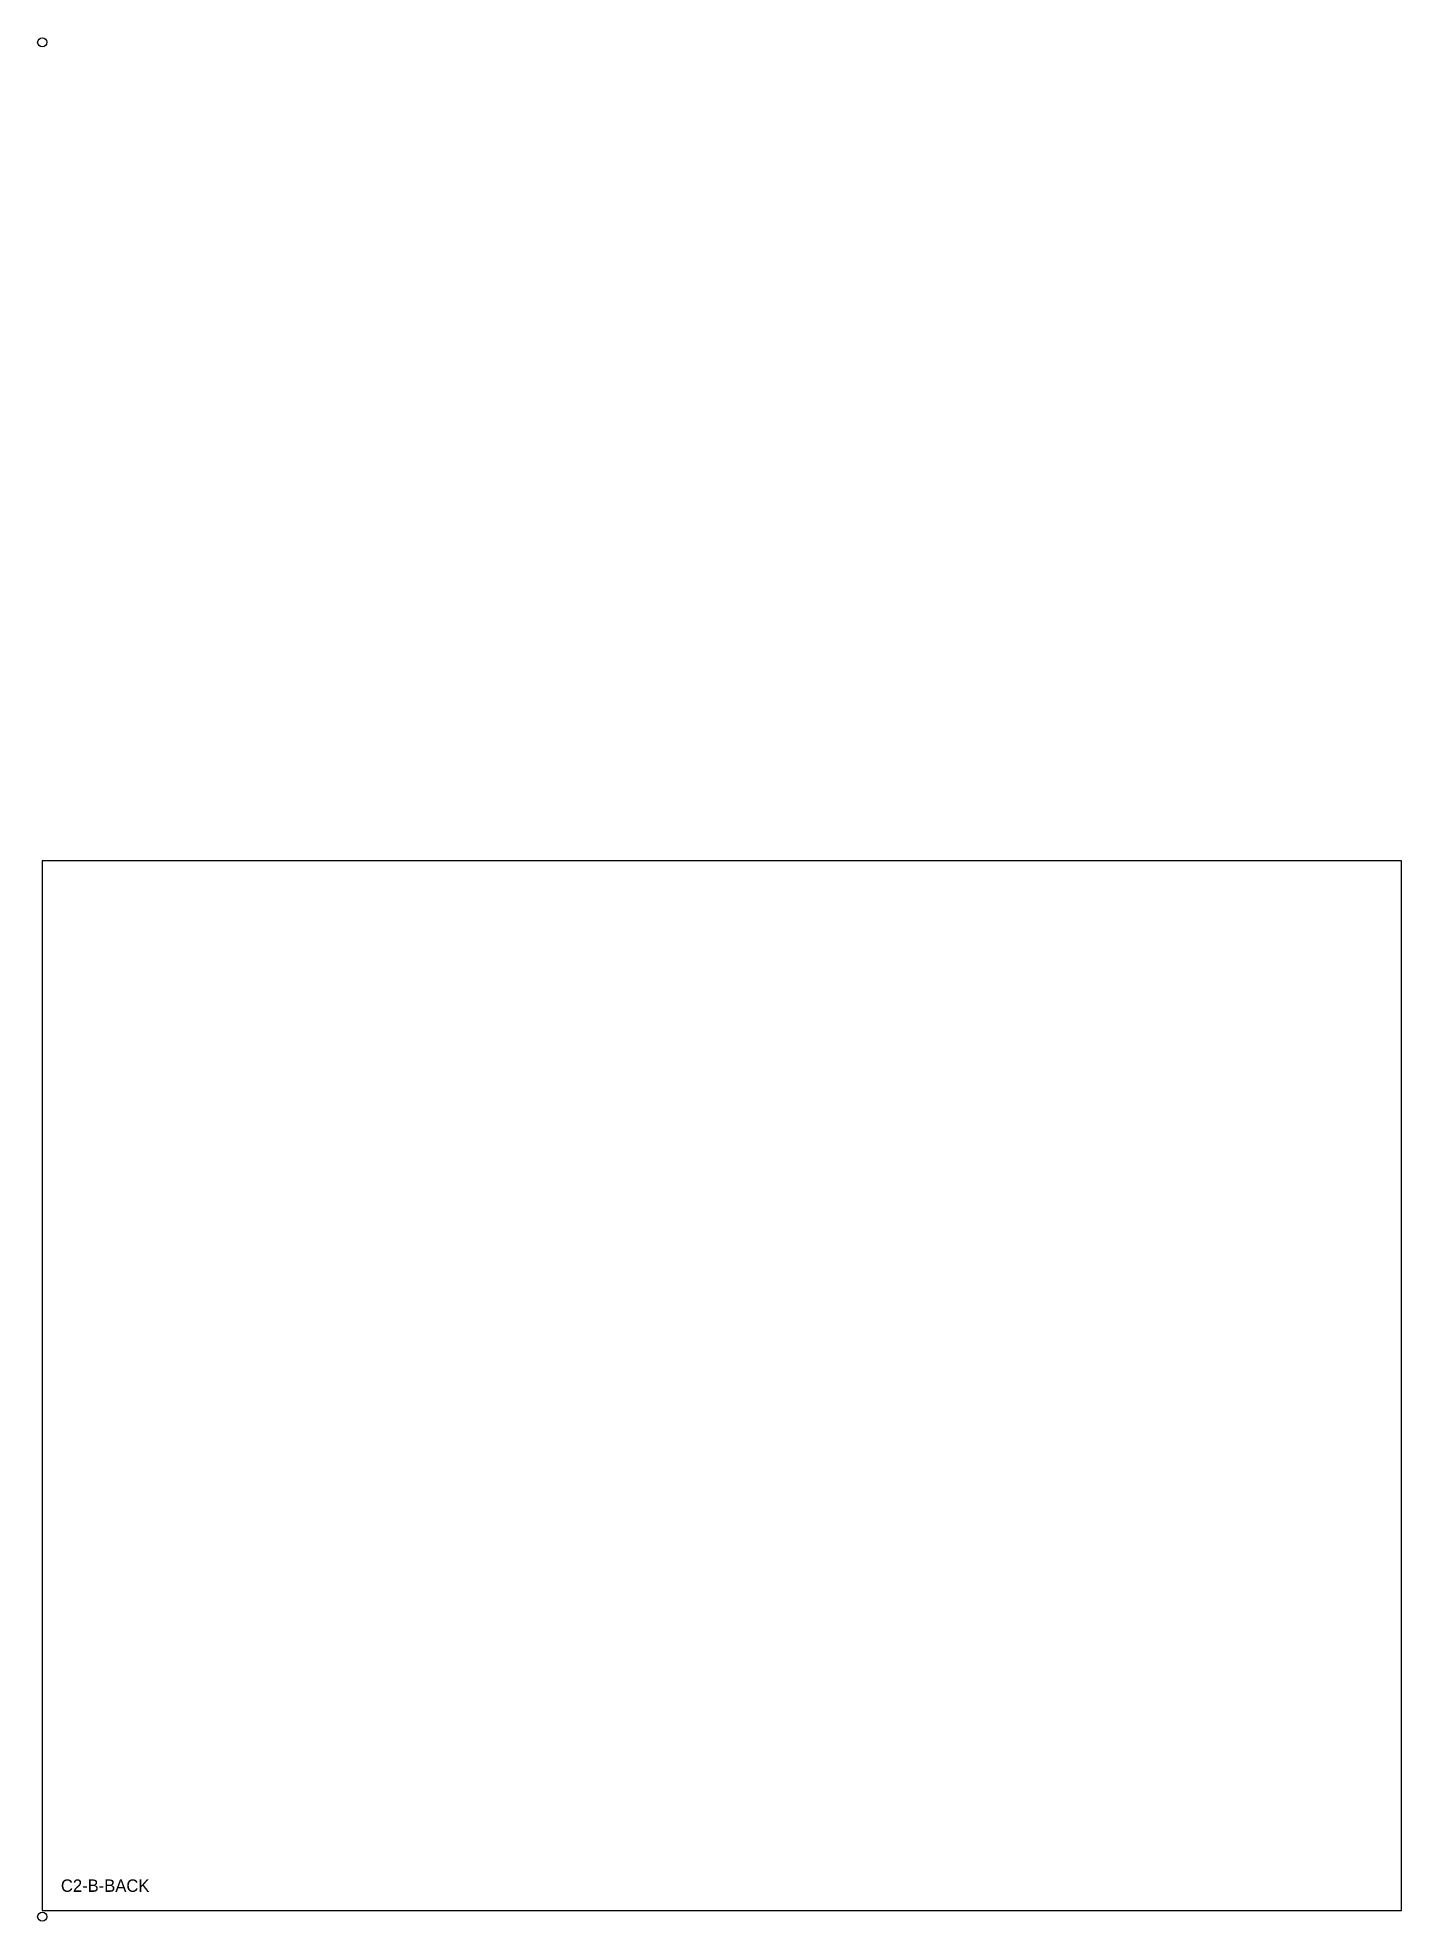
# Model space of a CAD drawing. Header units: millimetres. Extents: x -3 to 876, y 3 to 1217.
import ezdxf

# ---------------------------------------------------------------- set-up
doc = ezdxf.new("R2010")
doc.units = ezdxf.units.MM
for name, color, linetype in [('LABEL', 8, 'CONTINUOUS'), ('OUTLINE', 7, 'CONTINUOUS'), ('TILE_REG', 6, 'CONTINUOUS')]:
    doc.layers.add(name, color=color, linetype=linetype)

msp = doc.modelspace()

# ---------------------------------------------------------------- linework, layer by layer
at = {"layer": 'OUTLINE'}
msp.add_lwpolyline([(0, 10), (876.4, 10), (876.4, 686.4), (0, 686.4)], close=True, dxfattribs=at)
at = {"layer": 'TILE_REG'}
for centre in [(0, 1214), (0, 6)]:
    msp.add_circle(centre, 3, dxfattribs=at)

# ---------------------------------------------------------------- texts
at = {"layer": 'LABEL'}
msp.add_text('C2-B-BACK', height=8, dxfattribs=at).set_placement((12, 22))

doc.saveas('drawing.dxf')
